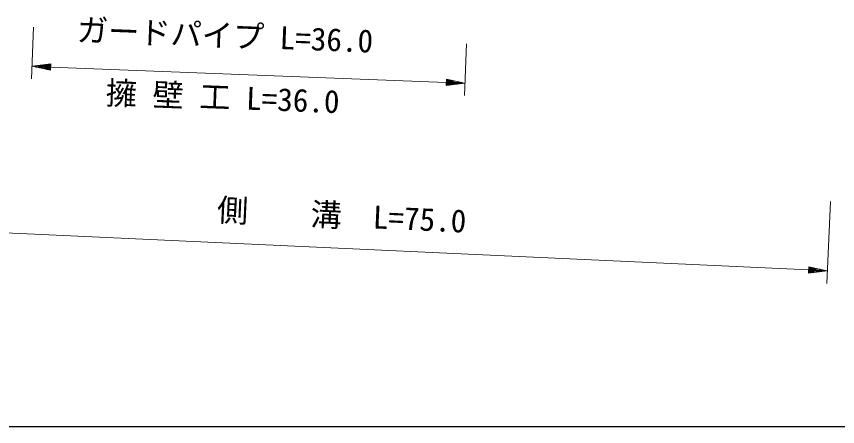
# Model space of a CAD drawing. Units: millimetres, scale not verified. Extents: x 40000 to 680000, y 20000 to 380000.
# Drawn here: x 76088 to 141838, y 205000 to 237816 of the extents above; entities that cross this region are included whole.
import ezdxf
from ezdxf.enums import TextEntityAlignment as Align

# ---------------------------------------------------------------- set-up
doc = ezdxf.new("R2010")
doc.units = ezdxf.units.MM
doc.header["$LTSCALE"] = 1000
doc.layers.add('M-STR-HTXT', color=7, linetype='Continuous', lineweight=13)
doc.layers.add('M-TTL-BAND', color=7, linetype='Continuous', lineweight=25)
doc.styles.add('ＭＳ ゴシック', font='')
doc.styles.get('ＭＳ ゴシック').set_extended_font_data('MS Gothic')

msp = doc.modelspace()

# ---------------------------------------------------------------- linework, layer by layer
at = {"layer": 'M-STR-HTXT'}
for p, q in [((77457, 236967), (77296, 232825)), ((112125, 235620), (111964, 231479)), ((77335, 233825), (78843, 234016)), ((77335, 233825), (78824, 233517)), ((77335, 233825), (78834, 233766)), ((78832, 233716), (77633, 233763)), ((78836, 233816), (77637, 233863)), ((77930, 233701), (78830, 233666)), ((77938, 233901), (78838, 233866)), ((78828, 233617), (78228, 233640)), ((78840, 233916), (78240, 233940)), ((78526, 233578), (78826, 233567)), ((78542, 233978), (78841, 233966)), ((78824, 233517), (78843, 234016)), ((78834, 233766), (110504, 232536)), ((110513, 232786), (110494, 232286)), ((112002, 232478), (110513, 232786)), ((112002, 232478), (110494, 232286)), ((110796, 232325), (110496, 232336)), ((110498, 232386), (111097, 232363)), ((111399, 232401), (110500, 232436)), ((110502, 232486), (111701, 232440)), ((112002, 232478), (110504, 232536)), ((110506, 232586), (111705, 232539)), ((111407, 232601), (110507, 232636)), ((110509, 232686), (111109, 232663)), ((110811, 232724), (110511, 232736)), ((141272, 223021), (140968, 216459)), ((66879, 220893), (139515, 217528)), ((139527, 217778), (139504, 217278)), ((139522, 217678), (140122, 217650)), ((139824, 217714), (139525, 217728)), ((141014, 217458), (139527, 217778)), ((141014, 217458), (139504, 217278)), ((139806, 217314), (139506, 217328)), ((139509, 217378), (140108, 217350)), ((140410, 217386), (139511, 217428)), ((139513, 217478), (140712, 217422)), ((141014, 217458), (139515, 217528)), ((139518, 217578), (140717, 217522)), ((140419, 217586), (139520, 217628))]:
    msp.add_line(p, q, dxfattribs=at)
at = {"layer": 'M-TTL-BAND'}
msp.add_line((40000, 205000), (579000, 205000), dxfattribs=at)

# ---------------------------------------------------------------- texts
at = {"layer": 'M-STR-HTXT', "style": 'ＭＳ ゴシック'}
for s, rotation, p in [('ガードパイプ L=36.0', 357.775, (92736, 234831)), ('擁 壁 工 L=36.0', 357.775, (92549, 229887)), ('側\u3000\u3000溝  L=75.0', 357.347, (102063, 220428))]:
    msp.add_text(s, height=1833, rotation=rotation, dxfattribs=at).set_placement(p, align=Align.BOTTOM_CENTER)

doc.saveas('drawing.dxf')
